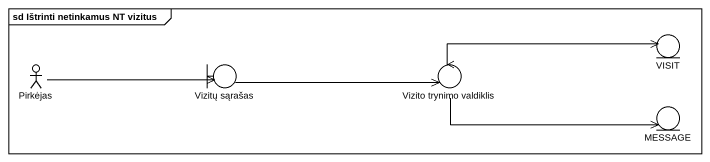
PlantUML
@startuml
mainframe sd Ištrinti netinkamus NT vizitus
actor Pirkėjas
boundary "Vizitų sąrašas" as Vizitų_sąrašas
control "Vizito trynimo valdiklis" as Vizito_trynimo_valdiklis
entity VISIT
entity MESSAGE
Pirkėjas -right-> Vizitų_sąrašas
Vizitų_sąrašas -right-> Vizito_trynimo_valdiklis
Vizito_trynimo_valdiklis -right-> VISIT
Vizito_trynimo_valdiklis -right-> MESSAGE
@enduml
